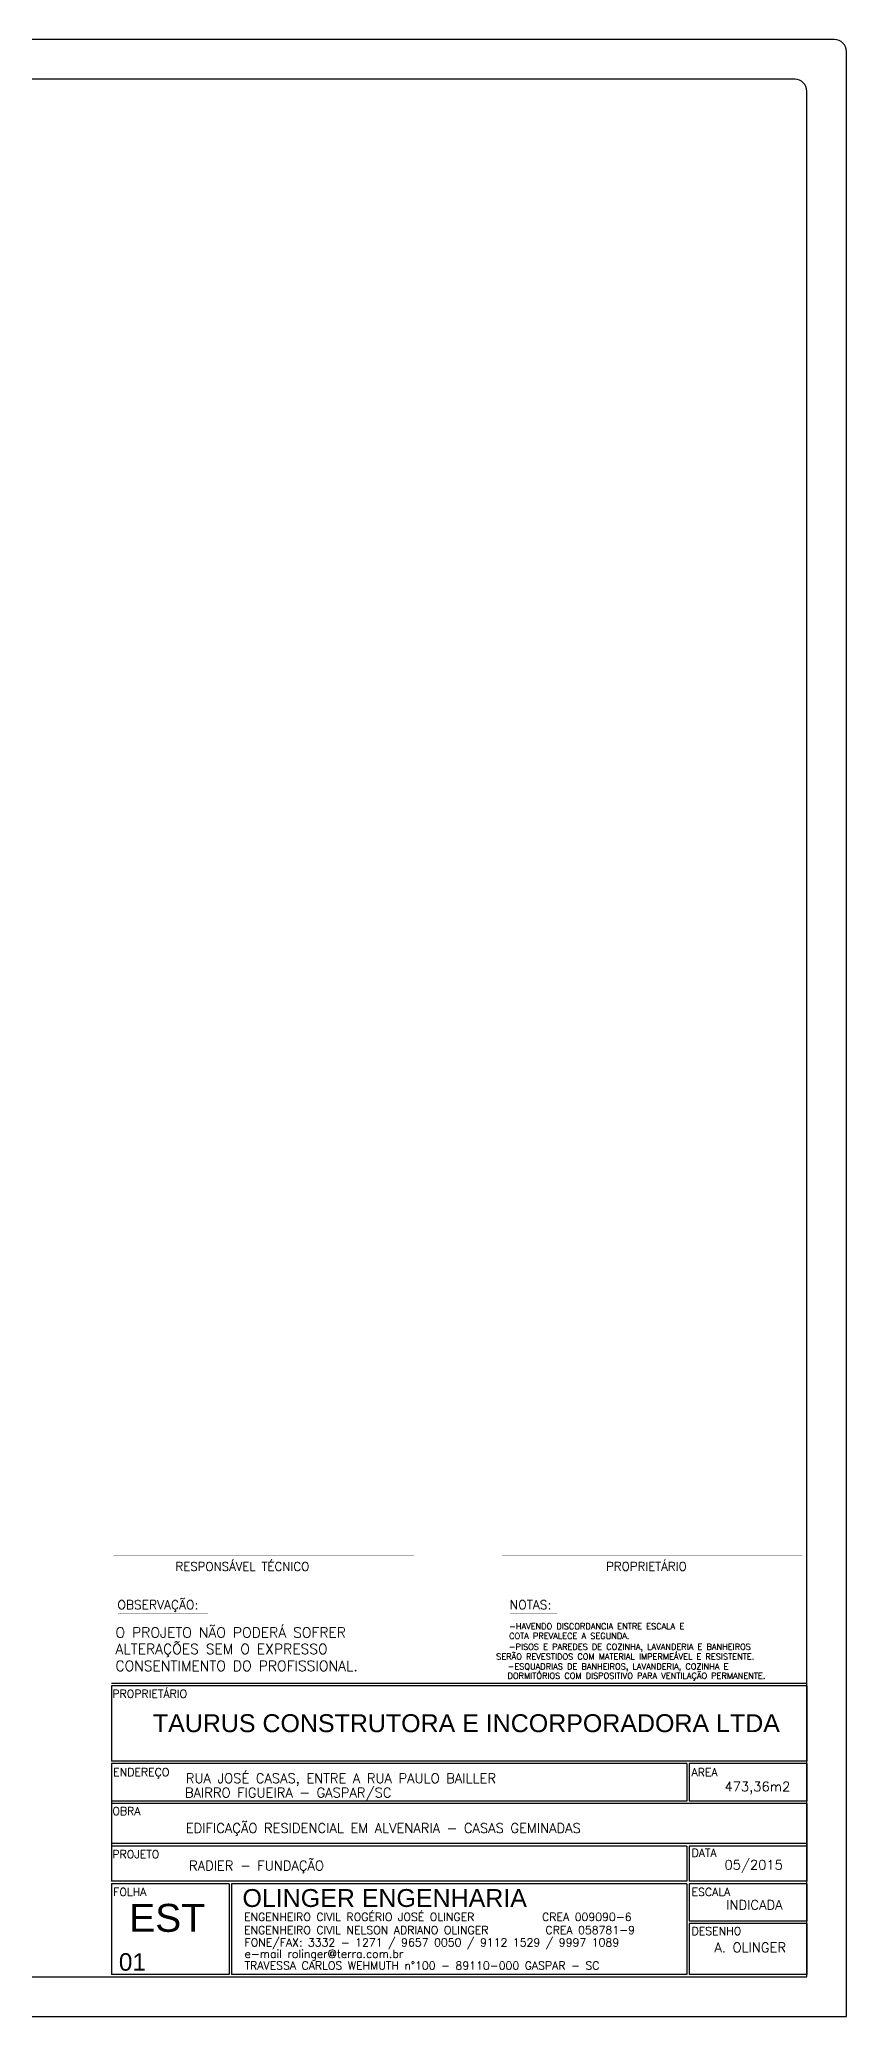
# Model space of a CAD drawing. Header units: metres. Extents: x 49 to 320, y -91 to 27.
# Drawn here: x 310.31 to 320.47, y -10.86 to 14.02 of the extents above; entities that cross this region are included whole.
import ezdxf

# ---------------------------------------------------------------- set-up
doc = ezdxf.new("R2010")
doc.units = ezdxf.units.M
doc.header["$LTSCALE"] = 0.2
doc.layers.add('ARQ-___-___-LEG', color=3, linetype='Continuous')
doc.layers.add('ARQ-FLH', color=7, linetype='Continuous')
doc.styles.add('CL100', font='ROMANS.SHX', dxfattribs={"height": 125})
doc.styles.add('CL40', font='ROMANS.SHX', dxfattribs={"height": 50})
doc.styles.add('CL60', font='ROMANS.SHX', dxfattribs={"height": 75})
doc.styles.add('REGUA120', font='arial.ttf')
doc.styles.add('ROMANS', font='romans', dxfattribs={"height": 6})

msp = doc.modelspace()

# ---------------------------------------------------------------- linework, layer by layer
at = {"color": 15}
for p, q in [((320.321, 14.022), (270.99, 14.022)), ((320.471, -10.855), (320.471, 13.872)), ((270.84, -10.855), (320.471, -10.855))]:
    msp.add_line(p, q, dxfattribs=at)
at = {"color": 0}
for p, q in [((319.821, 13.522), (272.24, 13.522)), ((319.971, -10.355), (319.971, 13.372)), ((272.09, -10.355), (319.971, -10.355))]:
    msp.add_line(p, q, dxfattribs=at)
for p, q in [((319.971, -6.696), (311.219, -6.696)), ((319.971, -6.666), (311.221, -6.666)), ((311.221, -6.695), (311.221, -7.643)), ((319.971, -6.696), (319.971, -7.643)), ((319.971, -7.643), (311.221, -7.643)), ((311.221, -7.673), (311.221, -8.177)), ((318.461, -7.673), (311.221, -7.673)), ((318.461, -7.673), (318.461, -8.146)), ((318.491, -7.673), (318.491, -8.146)), ((319.971, -7.673), (318.491, -7.673)), ((319.971, -7.673), (319.971, -8.146)), ((318.461, -8.146), (311.221, -8.146)), ((311.221, -8.177), (311.221, -9.153)), ((318.461, -8.177), (311.221, -8.177)), ((319.971, -8.177), (318.461, -8.177)), ((319.971, -8.146), (318.491, -8.146)), ((319.971, -8.177), (319.971, -9.153)), ((319.971, -8.68), (311.221, -8.68)), ((318.461, -8.71), (311.221, -8.71)), ((318.461, -8.71), (318.461, -9.153)), ((319.971, -8.71), (318.491, -8.71)), ((318.491, -8.71), (318.491, -9.153)), ((318.461, -9.153), (311.221, -9.153)), ((312.701, -9.184), (311.221, -9.184)), ((311.221, -9.184), (311.221, -10.325)), ((312.701, -9.184), (312.701, -10.325)), ((312.731, -9.184), (312.731, -10.325)), ((318.461, -9.184), (312.731, -9.184)), ((318.461, -9.184), (318.461, -10.325)), ((319.971, -9.153), (318.491, -9.153)), ((319.971, -9.184), (318.491, -9.184)), ((318.491, -9.184), (318.491, -9.657)), ((319.971, -9.184), (319.971, -9.657)), ((319.971, -9.657), (318.491, -9.657)), ((318.491, -9.687), (318.491, -10.325)), ((319.971, -9.687), (318.491, -9.687)), ((319.971, -9.687), (319.971, -10.325)), ((312.701, -10.325), (311.221, -10.325)), ((318.461, -10.325), (312.731, -10.325)), ((319.971, -10.325), (318.491, -10.325))]:
    msp.add_line(p, q)
for points, const_width in [([(311.244, -5.05), (315.027, -5.05)], 0.00402), ([(319.917, -5.05), (316.134, -5.05)], 0.00402), ([(311.299, -5.787), (312.436, -5.787)], 0.00453), ([(316.236, -5.787), (316.831, -5.787)], 0.00453), ([(311.221, -6.666), (311.221, -10.325)], 0.001), ([(311.221, -6.666), (319.971, -6.666)], 0.001), ([(311.221, -6.696), (319.971, -6.696)], 0.001), ([(311.221, -7.643), (319.971, -7.643)], 0.001), ([(311.221, -8.146), (318.461, -8.146), (318.461, -7.673), (311.221, -7.673)], 0.001), ([(319.971, -7.673), (318.491, -7.673), (318.491, -8.146), (319.971, -8.146)], 0.001), ([(319.971, -8.177), (311.221, -8.177)], 0.001), ([(319.971, -8.68), (311.221, -8.68)], 0.001), ([(311.221, -8.71), (318.461, -8.71), (318.461, -9.153), (311.221, -9.153)], 0.001), ([(319.971, -9.153), (318.491, -9.153), (318.491, -8.71), (319.971, -8.71)], 0.001), ([(311.221, -9.184), (312.701, -9.184), (312.701, -10.325), (311.221, -10.325)], 0.001), ([(318.461, -10.325), (318.461, -9.184), (312.731, -9.184), (312.731, -10.325), (318.461, -10.325), (318.461, -9.754)], 0.001), ([(319.971, -9.657), (318.491, -9.657), (318.491, -9.184), (319.971, -9.184)], 0.001), ([(319.971, -9.687), (318.491, -9.687), (318.491, -10.325), (319.971, -10.325)], 0.001)]:
    msp.add_lwpolyline(points, dxfattribs=dict(const_width=const_width))
at = {"color": 15}
msp.add_arc((320.321, 13.872), 0.15, 0, 90, dxfattribs=at)
at = {"color": 0}
msp.add_arc((319.821, 13.372), 0.15, 0, 90, dxfattribs=at)
at = {"layer": 'ARQ-FLH', "const_width": 0.001}
msp.add_lwpolyline([(311.221, -10.325), (311.221, -10.355), (319.971, -10.355), (319.971, -10.325), (319.971, -5.05), (319.971, 3.995), (311.221, 3.995), (311.221, -6.666)], dxfattribs=at)

# ---------------------------------------------------------------- texts
for s, height, style, p in [('RESPONSÁVEL TÉCNICO', 0.10862, 'CL60', (312.024, -5.247)), ('PROPRIETÁRIO', 0.10862, 'CL60', (317.445, -5.246)), ('OBSERVAÇÃO:', 0.11315, 'CL40', (311.294, -5.731)), ('NOTAS: ', 0.1131, 'CL40', (316.232, -5.731)), ('O PROJETO NÃO PODERÁ SOFRER', 0.12823, 'CL100', (311.269, -6.088)), ('-HAVENDO DISCORDANCIA ENTRE ESCALA E ', 0.07543, 'CL40', (316.224, -5.983)), ('ALTERAÇÕES SEM O EXPRESSO', 0.12823, 'CL100', (311.269, -6.295)), ('COTA PREVALECE A SEGUNDA.', 0.07543, 'CL40', (316.224, -6.105)), ('-PISOS E PAREDES DE COZINHA, LAVANDERIA E BANHEIROS ', 0.07543, 'CL40', (316.222, -6.241)), ('CONSENTIMENTO DO PROFISSIONAL.', 0.12823, 'CL100', (311.269, -6.508)), ('        SERÃO REVESTIDOS COM MATERIAL IMPERMEÁVEL E RESISTENTE. ', 0.07543, 'CL40', (315.612, -6.364)), ('-ESQUADRIAS DE BANHEIROS, LAVANDERIA, COZINHA E', 0.07543, 'CL40', (316.206, -6.489)), ('PROPRIETÁRIO', 0.10069, 'ROMANS', (311.23, -6.845)), ('DORMITÓRIOS COM DISPOSITIVO PARA VENTILAÇÃO PERMANENTE.', 0.07543, 'CL40', (316.205, -6.606)), ('ENDEREÇO', 0.1007, 'ROMANS', (311.24, -7.831)), ('BAIRRO FIGUEIRA - GASPAR/SC       ', 0.12083, 'ROMANS', (312.144, -8.099)), ('RUA JOSÉ CASAS, ENTRE A RUA PAULO BAILLER ', 0.12083, 'ROMANS', (312.155, -7.918)), ('AREA', 0.1007, 'ROMANS', (318.521, -7.833)), ('473,36m2', 0.1208, 'ROMANS', (318.935, -8.022)), ('OBRA', 0.1007, 'ROMANS', (311.23, -8.321)), ('EDIFICAÇÃO RESIDENCIAL EM ALVENARIA - CASAS GEMINADAS ', 0.12083, 'ROMANS', (312.155, -8.545)), ('PROJETO', 0.1007, 'ROMANS', (311.23, -8.864)), ('RADIER - FUNDAÇÃO', 0.12083, 'ROMANS', (312.195, -9.017)), ('DATA', 0.1007, 'ROMANS', (318.521, -8.845)), ('05/2015', 0.1208, 'ROMANS', (318.935, -9.007)), ('FOLHA', 0.1007, 'ROMANS', (311.24, -9.339)), ('ESCALA', 0.1007, 'ROMANS', (318.521, -9.339)), ('INDICADA', 0.1208, 'ROMANS', (318.956, -9.511)), ('ENGENHEIRO CIVIL ROGÉRIO JOSÉ OLINGER        CREA 009090-6', 0.10069, 'ROMANS', (312.887, -9.653)), ('ENGENHEIRO CIVIL NELSON ADRIANO OLINGER      CREA 058781-9 ', 0.10069, 'ROMANS', (312.887, -9.818)), ('FONE/FAX: 3332 - 1271 / 9657 0050 / 9112 1529 / 9997 1089', 0.10069, 'ROMANS', (312.893, -9.974)), ('DESENHO', 0.1007, 'ROMANS', (318.521, -9.83)), ('A. OLINGER', 0.1208, 'ROMANS', (318.809, -10.047)), ('TRAVESSA CARLOS WEHMUTH n°100 - 89110-000 GASPAR - SC', 0.10069, 'ROMANS', (312.895, -10.265)), ('e-mail rolinger@terra.com.br', 0.10069, 'ROMANS', (312.895, -10.117))]:
    msp.add_text(s, height=height, dxfattribs=dict(style=style)).set_placement(p)
at = {"layer": 'ARQ-___-___-LEG', "color": 5, "style": 'REGUA120'}
for s, height, p in [('TAURUS CONSTRUTORA E INCORPORADORA LTDA', 0.225, (311.74, -7.277)), ('EST', 0.3516, (311.442, -9.79)), ('OLINGER ENGENHARIA', 0.225, (312.868, -9.477)), ('01', 0.2197, (311.312, -10.279))]:
    msp.add_text(s, height=height, dxfattribs=at).set_placement(p)

doc.saveas('drawing.dxf')
